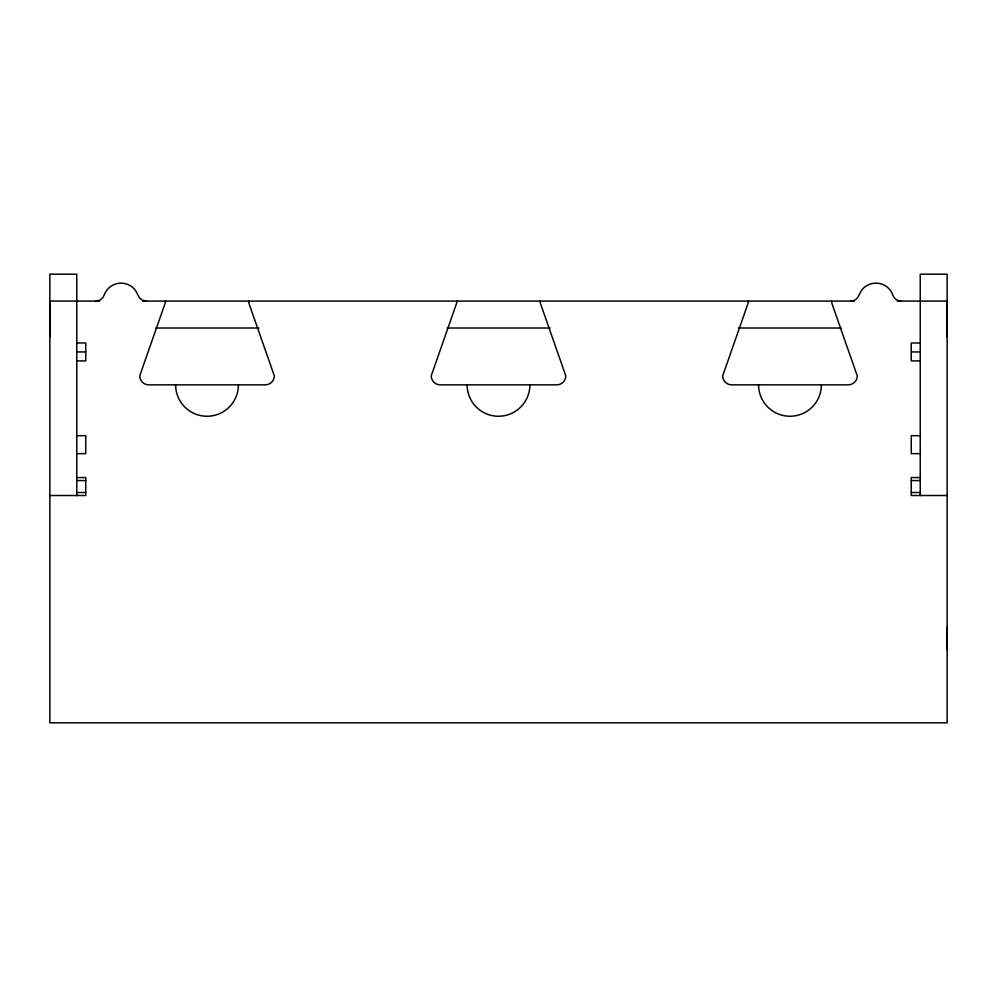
<?xml version="1.0" encoding="UTF-8"?>
<svg xmlns="http://www.w3.org/2000/svg" width="997" height="997" viewBox="0 0 997 997"><rect width="100%" height="100%" fill="white"/><g stroke="black" fill="none" stroke-linecap="round" stroke-linejoin="round"><path stroke-width="1.5" d="M49.85 336.986L49.85 301.094L99.7 301.094M947.15 649.546L947.15 627.113M947.15 336.986L947.15 301.094L897.3 301.094M142.608 301.094L854.392 301.094M49.85 328.013L50.498 328.013M155.781 328.013L258.946 328.013M447.092 328.013L550.107 328.013M738.403 328.013L841.269 328.013M946.502 328.013L947.15 328.013M76.769 342.968L85.742 342.968L85.742 360.914L76.769 360.914M920.231 342.968L911.258 342.968L911.258 360.914L920.231 360.914M76.769 351.941L85.742 351.941M911.258 351.941L920.231 351.941M76.769 435.689L85.742 435.689L85.742 453.635L76.769 453.635M920.231 435.689L911.258 435.689L911.258 453.635L920.231 453.635M76.769 477.563L85.742 477.563L85.742 495.509L49.85 495.509M920.231 477.563L911.258 477.563L911.258 495.509L947.15 495.509M76.769 480.554L85.742 480.554M911.258 480.554L920.231 480.554M76.769 492.518L85.742 492.518M911.258 492.518L920.231 492.518M920.231 495.609L920.231 274.175L947.15 274.175L947.15 722.825L49.85 722.825L49.85 274.175L76.769 274.175L76.769 495.609M146.459 301.094A8.973 8.973 0 0 1 139.256 297.48L135.467 290.376A17.946 17.946 0 0 0 104.149 295.112A8.973 8.973 0 0 1 95.7 301.094M165.377 301.094A8.973 8.973 0 0 1 165.004 303.661L139.73 375.869A8.973 8.973 0 0 0 148.703 384.842L265.352 384.842A8.973 8.973 0 0 0 274.325 375.869L249.051 303.661A8.973 8.973 0 0 1 248.677 301.094M456.85 301.094A8.973 8.973 0 0 1 456.476 303.661L431.203 375.869A8.973 8.973 0 0 0 440.175 384.842L556.825 384.842A8.973 8.973 0 0 0 565.798 375.869L540.524 303.661A8.973 8.973 0 0 1 540.15 301.094M529.906 384.842A31.405 31.405 0 0 1 498.5 416.248A31.405 31.405 0 0 1 467.095 384.842M238.433 384.842A31.405 31.405 0 0 1 207.027 416.248A31.405 31.405 0 0 1 175.622 384.842M850.553 301.094A8.973 8.973 0 0 0 857.744 297.48L861.533 290.376A17.946 17.946 0 0 1 892.851 295.112A8.973 8.973 0 0 0 901.3 301.094M831.623 301.094A8.973 8.973 0 0 0 831.997 303.661L857.27 375.869A8.973 8.973 0 0 1 848.297 384.842L731.648 384.842A8.973 8.973 0 0 1 722.675 375.869L747.949 303.661A8.973 8.973 0 0 0 748.323 301.094M821.378 384.842A31.405 31.405 0 0 1 789.973 416.248A31.405 31.405 0 0 1 758.567 384.842"/></g></svg>
